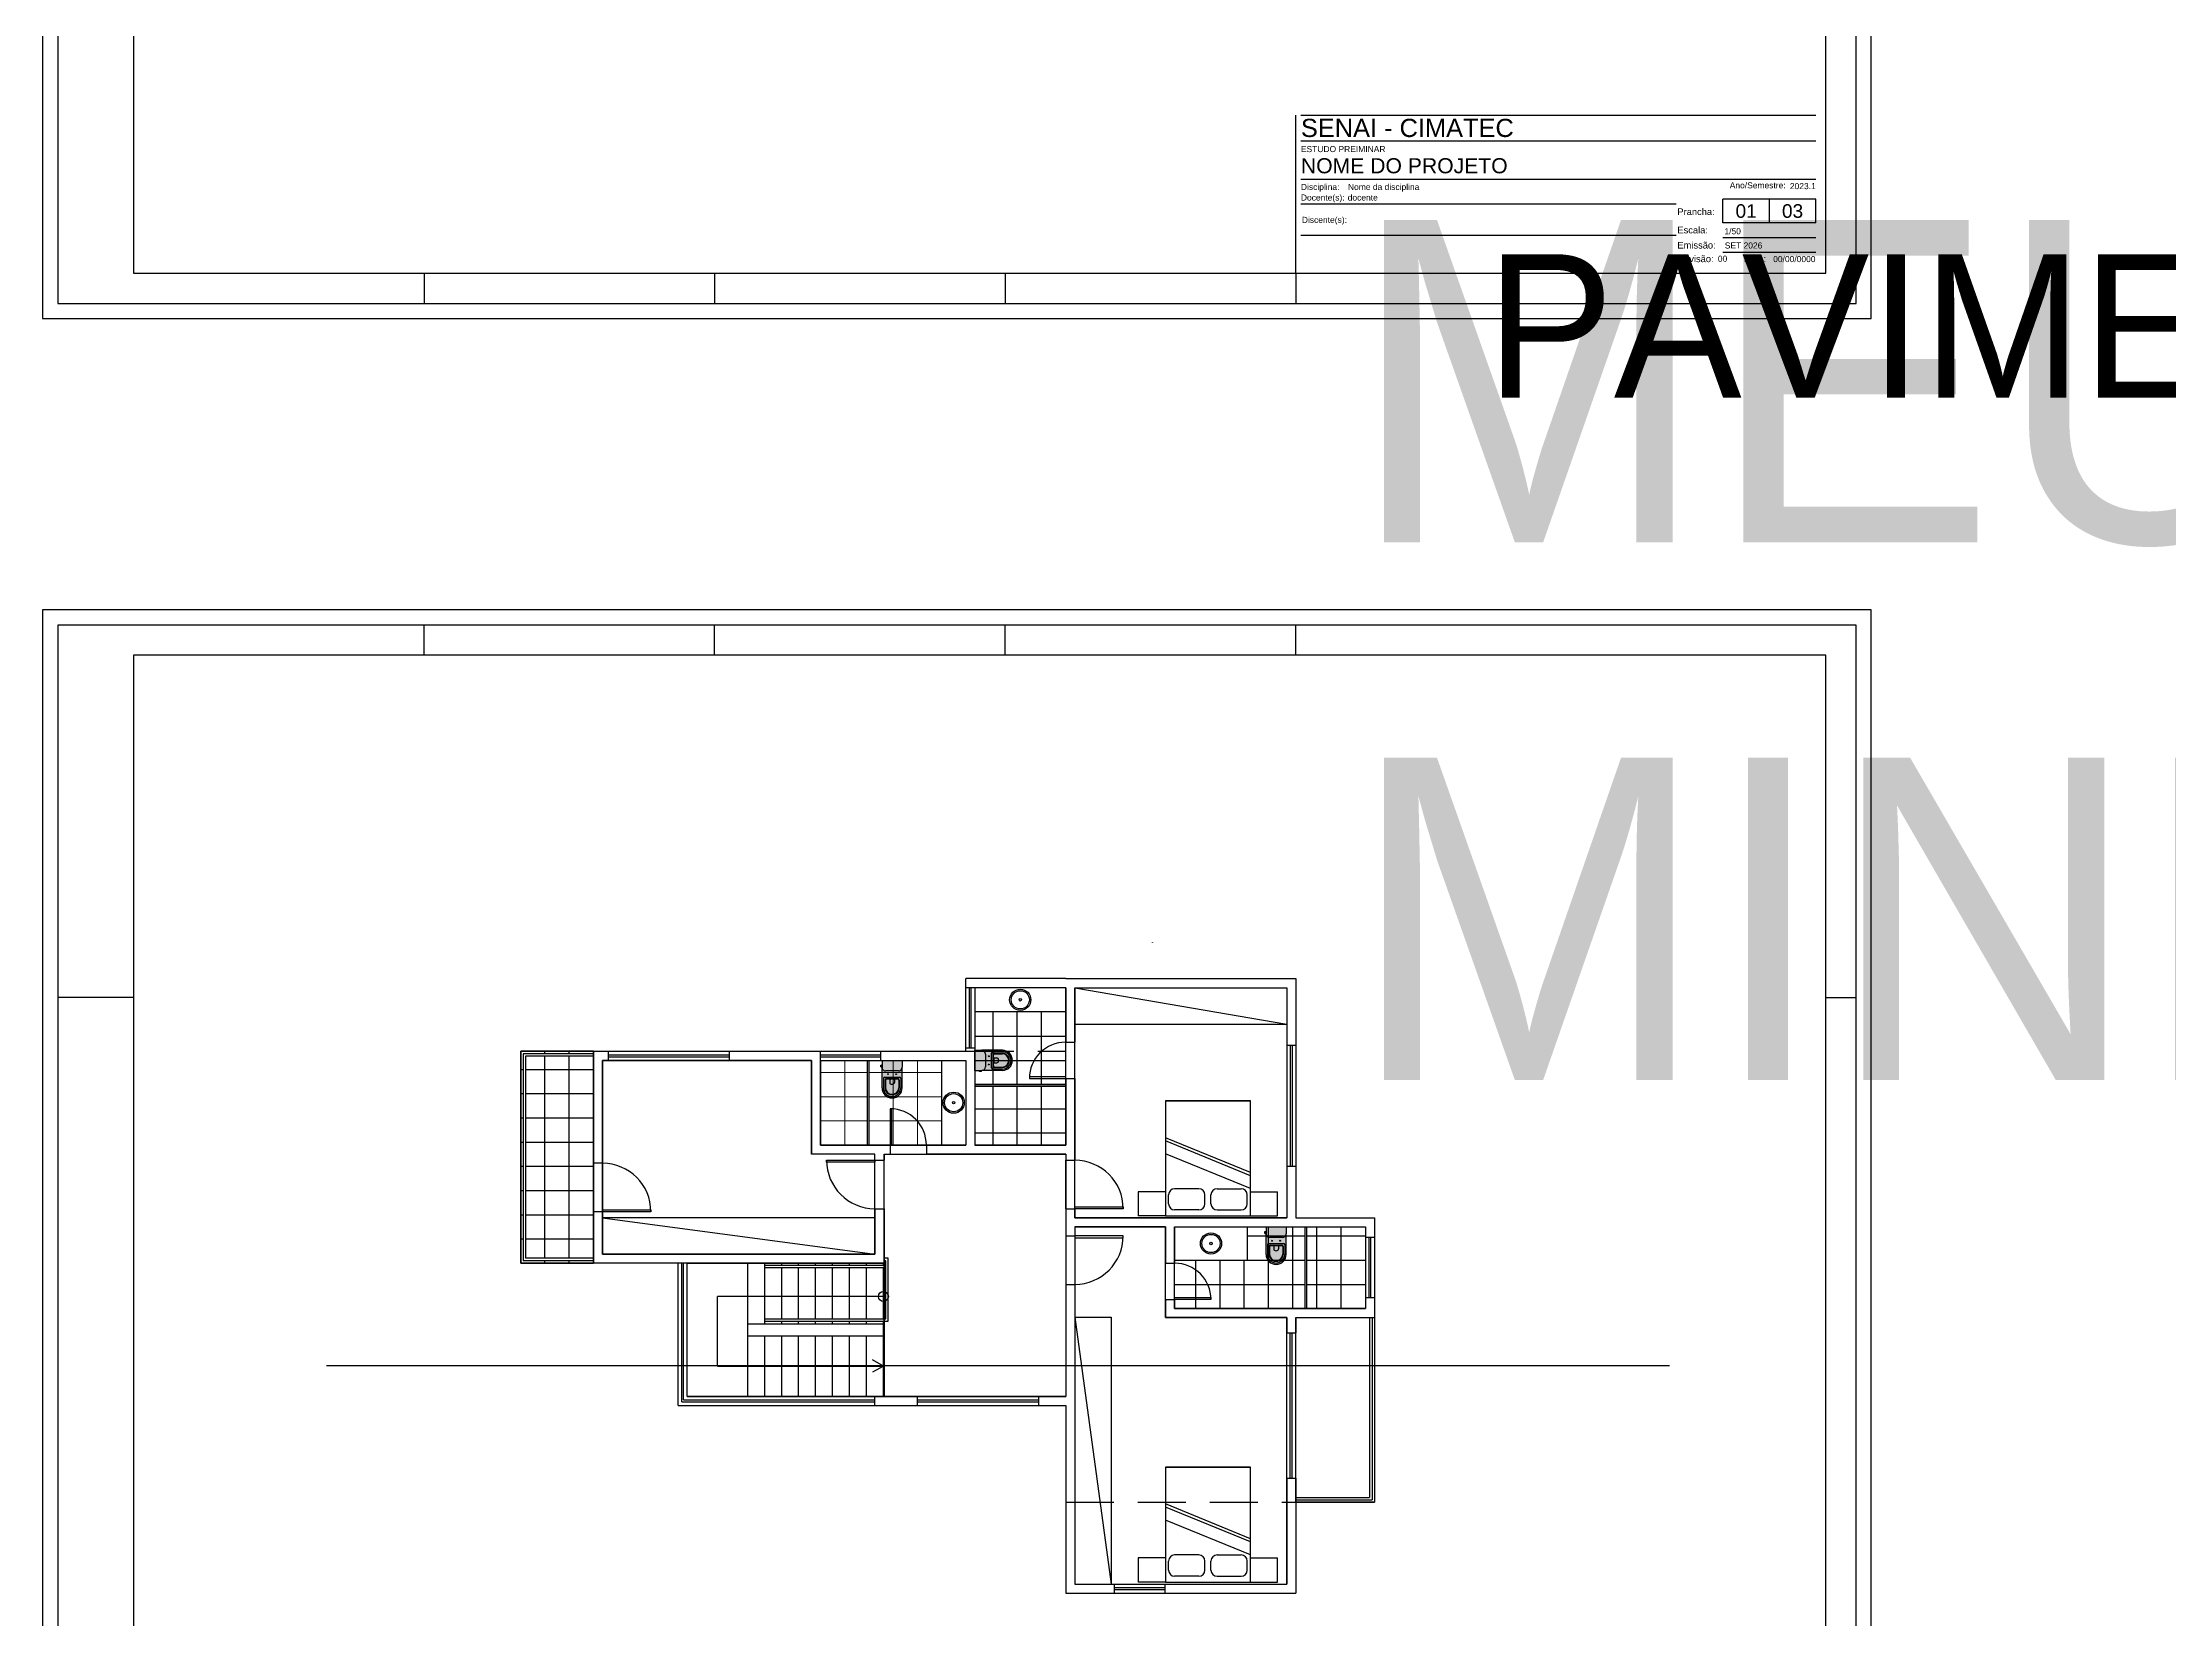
# Model space of a CAD drawing. Header units: metres. Extents: x 47359 to 47486, y 23351 to 23441.
# Drawn here: x 47358.92 to 47394.04, y 23368.12 to 23394.17 of the extents above; entities that cross this region are included whole.
import ezdxf
from ezdxf.enums import TextEntityAlignment as Align

# ---------------------------------------------------------------- set-up
doc = ezdxf.new("R2018")
doc.units = ezdxf.units.M
doc.header["$LTSCALE"] = 0.25
doc.linetypes.add('DASHDOT2', pattern=[12.7, 6.35, -3.175, 0, -3.175])
doc.linetypes.add('HIDDEN2', pattern=[4.7625, 3.175, -1.5875])
for name, color, linetype, true_color, plot in [('0_MRG_AUX', 7, 'Continuous', 0xecbcd1, False), ('ARQ_0', 7, 'Continuous', 0xff7400, False), ('ARQ_0_AREAS', 7, 'Continuous', 0x5a1694, False), ('CAR_0', 7, 'Continuous', 0xff6b00, False)]:
    doc.layers.add(name, color=color, linetype=linetype, true_color=true_color, plot=plot)
for name, color, linetype in [('ARQ_ALV CT', 4, 'Continuous'), ('ARQ_ALV VS', 2, 'Continuous'), ('ARQ_ESQ CT', 30, 'Continuous'), ('ARQ_GRADIL', 2, 'Continuous'), ('ARQ_METAL CT', 2, 'Continuous'), ('ARQ_MOB 01', 1, 'Continuous'), ('ARQ_PISO 01', 1, 'Continuous'), ('ARQ_PROJ INF', 1, 'HIDDEN2'), ('ARQ_PROJ SUP', 1, 'DASHDOT2'), ('ARQ_SAN 01', 1, 'Continuous'), ('ARQ_SAN 02', 2, 'Continuous'), ('ARQ_SIMB 01', 1, 'Continuous'), ('CAR_LINHAS_CINZA', 8, 'Continuous'), ('CAR_LINHAS_DESTAQUE', 3, 'Continuous'), ('CAR_TEXTO_CINZA', 8, 'Continuous'), ('CAR_TEXTO_PRETO', 1, 'Continuous'), ('MRG_EXTERNA', 1, 'Continuous'), ('MRG_INTERNA', 2, 'Continuous'), ('SIMB_PREENCHIMENTO', 253, 'Continuous')]:
    doc.layers.add(name, color=color, linetype=linetype)
doc.layers.add('ARQ_CINZA 03', color=252, linetype='Continuous', lineweight=9)
doc.styles.add('Arial', font='arial.ttf')
doc.styles.get("Standard").update_dxf_attribs({"font": 'arial.ttf'})

# ---------------------------------------------------------------- blocks, each defined once
blk = doc.blocks.new('CAMA 180')
at = {"layer": 'ARQ_MOB 01'}
for p, q in [((0.4, 1.15), (0, 1.15)), ((0, 0.7), (0, 1.15)), ((0.4, 0.7), (0.4, 1.15)), ((1.9, 0.7), (0, 0.7)), ((0, 0.7), (0, -0.7)), ((0.1, 0.15), (0.1, 0.55)), ((0.2, 0.65), (0.35, 0.65)), ((0.45, 0.15), (0.45, 0.55)), ((0.452, -0.7), (1.026, 0.7)), ((0.665, -0.7), (1.239, 0.7)), ((0.718, -0.7), (1.292, 0.7)), ((1.9, -0.7), (1.9, 0.7)), ((1.9, 0.7), (1.9, -0.7)), ((0.2, 0.05), (0.35, 0.05)), ((0.1, -0.15), (0.1, -0.55)), ((0.2, -0.05), (0.35, -0.05)), ((0.45, -0.15), (0.45, -0.55)), ((0, -0.7), (1.9, -0.7)), ((0, -0.7), (0, -1.15)), ((0.2, -0.65), (0.35, -0.65)), ((0.4, -0.7), (0.4, -1.15)), ((0, -1.15), (0.4, -1.15))]:
    blk.add_line(p, q, dxfattribs=at)
for centre, start, end in [((0.2, 0.55), 90, 180), ((0.35, 0.55), 0, 90), ((0.2, 0.15), 180, 270), ((0.35, 0.15), 270, 0), ((0.2, -0.15), 90, 180), ((0.35, -0.15), 0, 90), ((0.2, -0.55), 180, 270), ((0.35, -0.55), 270, 0)]:
    blk.add_arc(centre, 0.1, start, end, dxfattribs=at)
blk = doc.blocks.new('VASO_BELL')
at = {"true_color": 0xffffff}
h = blk.add_hatch(color=7, dxfattribs=at)
h.dxf.hatch_style = 1
edge = h.paths.add_edge_path()
edge.add_line((0, 0), (0.37, 0))
edge.add_line((0.37, 0), (0.37, -0.126))
edge.add_line((0.37, -0.126), (0.37, -0.505))
edge.add_arc((0.185, -0.505), 0.185, 180, 360, ccw=False)
edge.add_line((0, -0.505), (0, -0.126))
edge.add_line((0, -0.126), (0, 0))
h = blk.add_hatch(color=7, dxfattribs=at)
h.dxf.hatch_style = 1
h.paths.add_polyline_path([(-0.007, -0.086), (-0.022, -0.086), (-0.022, -0.121), (-0.007, -0.121)])
h = blk.add_hatch(color=7, dxfattribs=at)
h.dxf.hatch_style = 1
h.paths.add_polyline_path([(0, -0.089), (-0.007, -0.089), (-0.007, -0.117), (0, -0.117)])
at = {"layer": 'ARQ_SAN 01'}
for p, q in [((0.056, -0.361), (0.056, -0.505)), ((0.062, -0.361), (0.062, -0.505)), ((0.082, -0.336), (0.288, -0.336)), ((0.082, -0.342), (0.288, -0.342)), ((0.141, -0.353), (0.141, -0.406)), ((0.229, -0.353), (0.229, -0.406)), ((0.308, -0.361), (0.308, -0.505)), ((0.314, -0.361), (0.314, -0.505))]:
    blk.add_line(p, q, dxfattribs=at)
for centre in [(0.11, -0.255), (0.26, -0.255)]:
    blk.add_circle(centre, 0.0075, dxfattribs=at)
for centre, radius, start, end in [((0.082, -0.361), 0.025, 90, 180), ((0.082, -0.361), 0.019, 90, 180), ((0.191, -0.592), 0.244, 91.4264, 101.8331), ((0.179, -0.592), 0.244, 78.1669, 88.5736), ((0.288, -0.361), 0.025, 0, 90), ((0.288, -0.361), 0.019, 0, 90), ((0.185, -0.505), 0.129, 179.7773, 0.2227), ((0.185, -0.499), 0.123, 182.6006, 357.3994), ((0.168, -0.406), 0.027, 180, 229.1678), ((0.185, -0.386), 0.053, 229.1678, 310.8322), ((0.202, -0.406), 0.027, 310.8322, 0)]:
    blk.add_arc(centre, radius, start, end, dxfattribs=at)
at = {"layer": 'ARQ_SAN 02'}
for p, q in [((0, 0), (0, -0.126)), ((0, 0), (0.37, 0)), ((0.37, 0), (0.37, -0.126)), ((-0.022, -0.086), (-0.007, -0.086)), ((-0.022, -0.121), (-0.022, -0.086)), ((-0.022, -0.121), (-0.007, -0.121)), ((-0.007, -0.121), (-0.007, -0.086)), ((0, -0.089), (-0.007, -0.089)), ((0, -0.117), (-0.007, -0.117)), ((0, -0.505), (0, -0.126)), ((0.026, -0.331), (0.026, -0.505)), ((0.051, -0.306), (0.319, -0.306)), ((0.301, -0.195), (0.069, -0.195)), ((0.344, -0.331), (0.344, -0.505)), ((0.37, -0.505), (0.37, -0.126))]:
    blk.add_line(p, q, dxfattribs=at)
for centre, radius, start, end in [((0.069, -0.126), 0.069, 180, 270), ((0.051, -0.331), 0.025, 90, 180), ((0.301, -0.126), 0.069, 270, 0), ((0.319, -0.331), 0.025, 0, 90), ((0.185, -0.505), 0.185, 180, 0), ((0.185, -0.505), 0.159, 180, 0)]:
    blk.add_arc(centre, radius, start, end, dxfattribs=at)
blk = doc.blocks.new('PIA')
at = {"layer": 'ARQ_MOB 01'}
for p, q in [((-0.35, 0.2), (-0.35, -0.2)), ((-0.05, 0.25), (-0.3, 0.25)), ((0, 0.2), (0, -0.2)), ((-0.05, -0.25), (-0.3, -0.25))]:
    blk.add_line(p, q, dxfattribs=at)
blk.add_circle((-0.175, 0), 0.0461, dxfattribs=at)
for centre, start, end in [((-0.3, 0.2), 90, 180), ((-0.05, 0.2), 0, 90), ((-0.3, -0.2), 180, 270), ((-0.05, -0.2), 270, 0)]:
    blk.add_arc(centre, 0.05, start, end, dxfattribs=at)
blk = doc.blocks.new('FORMATO_A2mmD')
at = {"layer": '0_MRG_AUX'}
blk.add_lwpolyline([(5, -5), (5, 425), (-599, 425), (-599, -5)], close=True, dxfattribs=at)
at = {"layer": 'MRG_EXTERNA'}
blk.add_lwpolyline([(0, 0), (0, 420), (-594, 420), (-594, 0)], close=True, dxfattribs=at)
at = {"layer": 'MRG_INTERNA'}
for p, q in [((-473, 410), (-473, 420)), ((-377, 410), (-377, 420)), ((-377, 410), (-377, 420)), ((-281, 410), (-281, 420)), ((-185, 410), (-185, 420)), ((-185, 410), (-185, 420)), ((-569, 297), (-594, 297)), ((-10, 297), (0, 297)), ((-473, 10), (-473, 0)), ((-377, 10), (-377, 0)), ((-377, 10), (-377, 0)), ((-281, 10), (-281, 0)), ((-185, 10), (-185, 0)), ((-185, 10), (-185, 0))]:
    blk.add_line(p, q, dxfattribs=at)
blk.add_lwpolyline([(-569, 410), (-569, 10), (-10, 10), (-10, 410)], close=True, dxfattribs=at)
blk = doc.blocks.new('carimbo')
at = {"layer": 'CAR_0'}
for p, q in [((-0.175, 0), (-0.175, 0.05225)), ((0, 0), (0, 0.05225)), ((-0.175, 0), (0, 0))]:
    blk.add_line(p, q, dxfattribs=at)
at = {"layer": 'CAR_LINHAS_CINZA'}
for p, q in [((-0.17336, 0.05225), (-0.00329, 0.05225)), ((-0.17336, 0.04375), (-0.00329, 0.04375)), ((-0.00329, 0.031), (-0.17336, 0.031)), ((-0.04936, 0.02275), (-0.17336, 0.02275)), ((-0.04936, 0.0125), (-0.17336, 0.0125))]:
    blk.add_line(p, q, dxfattribs=at)
at = {"layer": 'CAR_LINHAS_DESTAQUE'}
for p, q in [((-0.00329, 0.02443), (-0.03396, 0.02443)), ((-0.03396, 0.01665), (-0.03396, 0.02443)), ((-0.01862, 0.01665), (-0.01862, 0.02443)), ((-0.00329, 0.01665), (-0.00329, 0.02443)), ((-0.00329, 0.01665), (-0.03396, 0.01665))]:
    blk.add_line(p, q, dxfattribs=at)
at = {"layer": 'CAR_TEXTO_CINZA'}
for p, q in [((-0.00329, 0.01165), (-0.03396, 0.01165)), ((-0.00329, 0.00685), (-0.03396, 0.00685))]:
    blk.add_line(p, q, dxfattribs=at)
at = {"layer": 'CAR_TEXTO_CINZA', "style": 'Arial'}
for s, height, p in [('Disciplina:', 0.002, (-0.17336, 0.0275)), ('Ano/Semestre:', 0.002, (-0.03171, 0.02803)), ('Docente(s):', 0.002, (-0.17336, 0.024)), ('Prancha: ', 0.0022, (-0.049, 0.01921)), ('Escala:', 0.0022, (-0.049, 0.01315)), ('Emissão:', 0.0022, (-0.049, 0.00815)), ('Revisão: ', 0.0022, (-0.049, 0.00365)), ('Data:', 0.0022, (-0.02701, 0.00365))]:
    blk.add_text(s, height=height, dxfattribs=at).set_placement(p)
blk.add_text('Discente(s):', height=0.002, dxfattribs=at).set_placement((-0.17305, 0.01762), align=Align.MIDDLE_LEFT)
at = {"layer": 'CAR_TEXTO_CINZA', "style": 'Arial', "flags": 8}
blk.add_attdef('FASE', (-0.17336, 0.04), '', height=0.002, dxfattribs=at)
blk.add_attdef('A/S', text='', height=0.002, dxfattribs=at).set_placement((-0.00329, 0.02776), align=Align.RIGHT)
at = {"layer": 'CAR_TEXTO_PRETO', "lineweight": 30, "flags": 104}
blk.add_attdef('TITULO_01', text='', height=0.003, dxfattribs=at).set_placement((-0.11218, 0.00625), align=Align.MIDDLE_CENTER)
at = {"layer": 'CAR_TEXTO_PRETO', "linetype": 'Continuous', "style": 'Arial', "flags": 8}
for tag, p, height in [('IES-CURSO', (-0.17336, 0.045), 0.006), ('NOME', (-0.17336, 0.033), 0.005)]:
    blk.add_attdef(tag, p, '', height=height, dxfattribs=at)
at = {"layer": 'CAR_TEXTO_PRETO', "style": 'Arial', "flags": 8}
for tag, p in [('DISCIPLINA', (-0.15782, 0.0275)), ('DOCENTE', (-0.15788, 0.024)), ('DATAEMISSÃO', (-0.03335, 0.00815)), ('REVN', (-0.03563, 0.00379))]:
    blk.add_attdef(tag, p, '', height=0.002, dxfattribs=at)
for tag, p in [('NUM', (-0.02629, 0.02054)), ('TOT', (-0.01095, 0.02054))]:
    blk.add_attdef(tag, text='', height=0.0045, dxfattribs=at).set_placement(p, align=Align.MIDDLE_CENTER)
at = {"layer": 'CAR_TEXTO_PRETO', "lineweight": 30, "flags": 104}
blk.add_attdef('DISCENTE', text='', height=0.002, dxfattribs=at).set_placement((-0.15757, 0.01762), align=Align.MIDDLE_LEFT)
at = {"layer": 'CAR_TEXTO_PRETO', "style": 'Arial'}
blk.add_attdef('ESCALA', (-0.03346, 0.01285), '', height=0.002, dxfattribs=at)
at = {"layer": 'CAR_TEXTO_PRETO', "style": 'Arial', "flags": 8}
blk.add_attdef('REVDATA', text='', height=0.002, dxfattribs=at).set_placement((-0.00337, 0.00365), align=Align.RIGHT)

msp = doc.modelspace()

# ---------------------------------------------------------------- hatches: boundary and pattern name
at = {"layer": 'ARQ_CINZA 03'}
h = msp.add_hatch(dxfattribs=at)
h.set_pattern_fill('_USER', color=256, scale=0.4, double=1, pattern_type=0)
h.set_pattern_definition([(0, (47371.76406, 23375.95674), (0, 0.4), []), (90, (47371.76406, 23375.95674), (-0.4, 2e-17), [])])
h.paths.add_polyline_path([(47372.534, 23375.957), (47372.534, 23377.357), (47371.764, 23377.357), (47371.764, 23375.957)])
h.paths.add_polyline_path([(47372.564, 23377.357), (47372.564, 23375.957), (47373.764, 23375.957), (47373.764, 23377.357)])
at = {"layer": 'SIMB_PREENCHIMENTO'}
h = msp.add_hatch(dxfattribs=at)
h.set_pattern_fill('_USER', color=256, scale=0.4, double=1, pattern_type=0)
h.set_pattern_definition([(0, (47375.81406, 23378.15674), (0, 0.4), []), (90, (47375.81406, 23378.15674), (-0.4, 2e-17), [])])
h.paths.add_polyline_path([(47375.814, 23375.957), (47375.814, 23376.927), (47374.314, 23376.927), (47374.314, 23375.957)])
h.paths.add_polyline_path([(47374.314, 23378.157), (47374.314, 23376.957), (47375.814, 23376.957), (47375.814, 23378.157)])
h = msp.add_hatch(dxfattribs=at)
h.set_pattern_fill('_USER', color=256, scale=0.4, double=1, pattern_type=0)
h.set_pattern_definition([(0, (47368.01406, 23374.00674), (0, 0.4), []), (90, (47368.01406, 23374.00674), (-0.4, 2e-17), [])])
h.paths.add_polyline_path([(47366.854, 23377.467), (47368.014, 23377.467), (47368.014, 23377.507), (47366.814, 23377.507), (47366.814, 23374.007), (47368.014, 23374.007), (47368.014, 23374.047), (47366.854, 23374.047)])
h.paths.add_polyline_path([(47368.014, 23377.427), (47366.894, 23377.427), (47366.894, 23374.087), (47368.014, 23374.087)])
h = msp.add_hatch(dxfattribs=at)
h.set_pattern_fill('_USER', color=256, scale=0.4, double=1, pattern_type=0)
h.set_pattern_definition([(0, (47378.76406, 23373.25674), (0, 0.4), []), (90, (47378.76406, 23373.25674), (-0.4, 2e-17), [])])
h.paths.add_polyline_path([(47379.764, 23373.257), (47379.764, 23374.607), (47378.814, 23374.607), (47378.814, 23374.057), (47377.614, 23374.057), (47377.614, 23373.257)])
h.paths.add_polyline_path([(47379.794, 23374.607), (47379.794, 23373.257), (47380.764, 23373.257), (47380.764, 23374.607)])

# ---------------------------------------------------------------- linework, layer by layer
at = {"layer": 'ARQ_0'}
msp.add_line((47363.606, 23372.317), (47385.789, 23372.317), dxfattribs=at)
at = {"layer": 'ARQ_0_AREAS'}
msp.add_line((47372.664, 23371.657), (47372.664, 23371.807), dxfattribs=at)
for points in [[(47375.814, 23378.557), (47374.314, 23378.557), (47374.314, 23375.957), (47375.814, 23375.957)], [(47375.964, 23378.557), (47379.464, 23378.557), (47379.464, 23374.757), (47375.964, 23374.757)], [(47366.814, 23377.507), (47368.014, 23377.507), (47368.014, 23374.007), (47366.814, 23374.007)], [(47368.164, 23377.357), (47368.164, 23374.157), (47372.664, 23374.157), (47372.664, 23375.807), (47371.614, 23375.807), (47371.614, 23377.357)], [(47371.764, 23377.357), (47374.164, 23377.357), (47374.164, 23375.957), (47371.764, 23375.957)], [(47372.814, 23375.807), (47375.814, 23375.807), (47375.814, 23371.807), (47372.814, 23371.807)], [(47372.814, 23375.807), (47375.814, 23375.807), (47375.814, 23371.807), (47372.814, 23371.807)], [(47375.964, 23374.607), (47375.964, 23368.707), (47379.464, 23368.707), (47379.464, 23373.107), (47377.464, 23373.107), (47377.464, 23374.607)], [(47377.614, 23374.607), (47380.764, 23374.607), (47380.764, 23373.257), (47377.614, 23373.257)], [(47369.564, 23374.007), (47372.814, 23374.007), (47372.814, 23371.807), (47369.564, 23371.807)], [(47379.614, 23373.107), (47380.914, 23373.107), (47380.914, 23370.057), (47379.614, 23370.057)]]:
    msp.add_lwpolyline(points, close=True, dxfattribs=at)
at = {"layer": 'ARQ_ALV CT'}
for p, q in [((47374.164, 23377.507), (47374.164, 23378.707)), ((47375.814, 23378.707), (47374.164, 23378.707)), ((47374.314, 23378.557), (47374.314, 23375.957)), ((47375.814, 23378.557), (47374.314, 23378.557)), ((47375.814, 23378.707), (47379.614, 23378.707)), ((47375.814, 23378.557), (47375.814, 23377.657)), ((47375.964, 23378.557), (47375.964, 23377.657)), ((47375.964, 23378.557), (47379.464, 23378.557)), ((47379.464, 23378.557), (47379.464, 23377.607)), ((47379.614, 23378.707), (47379.614, 23377.607)), ((47368.014, 23377.507), (47368.264, 23377.507)), ((47368.014, 23375.657), (47368.014, 23377.507)), ((47368.164, 23377.357), (47368.264, 23377.357)), ((47368.164, 23375.657), (47368.164, 23377.357)), ((47368.264, 23377.357), (47368.264, 23377.507)), ((47370.264, 23377.507), (47374.164, 23377.507)), ((47370.264, 23377.357), (47370.264, 23377.507)), ((47370.264, 23377.357), (47371.614, 23377.357)), ((47371.614, 23377.357), (47371.614, 23375.807)), ((47371.764, 23377.357), (47371.764, 23375.957)), ((47371.764, 23377.357), (47374.164, 23377.357)), ((47374.164, 23377.357), (47374.164, 23375.957)), ((47375.814, 23377.657), (47375.964, 23377.657)), ((47379.464, 23377.607), (47379.614, 23377.607)), ((47375.814, 23377.057), (47375.814, 23375.957)), ((47375.814, 23377.057), (47375.964, 23377.057)), ((47375.964, 23377.057), (47375.964, 23375.707)), ((47371.764, 23375.957), (47372.914, 23375.957)), ((47372.914, 23375.957), (47372.914, 23375.807)), ((47373.514, 23375.957), (47374.164, 23375.957)), ((47373.514, 23375.957), (47373.514, 23375.807)), ((47375.814, 23375.957), (47374.314, 23375.957)), ((47368.164, 23375.657), (47368.014, 23375.657)), ((47372.664, 23375.807), (47371.614, 23375.807)), ((47372.664, 23375.707), (47372.664, 23375.807)), ((47372.664, 23375.707), (47372.814, 23375.707)), ((47372.814, 23375.807), (47372.814, 23375.707)), ((47372.814, 23375.807), (47372.914, 23375.807)), ((47375.814, 23375.807), (47373.514, 23375.807)), ((47375.814, 23375.807), (47375.814, 23375.707)), ((47375.814, 23375.707), (47375.964, 23375.707)), ((47379.464, 23375.607), (47379.464, 23374.757)), ((47379.464, 23375.607), (47379.614, 23375.607)), ((47379.614, 23375.607), (47379.614, 23374.757)), ((47368.014, 23374.007), (47368.014, 23374.857)), ((47368.164, 23374.857), (47368.014, 23374.857)), ((47368.164, 23374.157), (47368.164, 23374.857)), ((47372.664, 23374.907), (47372.814, 23374.907)), ((47372.664, 23374.907), (47372.664, 23374.157)), ((47372.814, 23374.907), (47372.814, 23374.007)), ((47375.814, 23374.907), (47375.964, 23374.907)), ((47375.814, 23374.907), (47375.814, 23374.457)), ((47375.964, 23374.907), (47375.964, 23374.757)), ((47375.964, 23374.757), (47379.464, 23374.757)), ((47375.964, 23374.607), (47377.464, 23374.607)), ((47375.964, 23374.607), (47375.964, 23374.457)), ((47377.464, 23374.607), (47377.464, 23374.007)), ((47377.614, 23374.607), (47377.614, 23374.007)), ((47377.614, 23374.607), (47380.764, 23374.607)), ((47379.614, 23374.757), (47380.914, 23374.757)), ((47380.764, 23374.607), (47380.764, 23373.257)), ((47380.914, 23374.757), (47380.914, 23373.107)), ((47372.664, 23374.157), (47368.164, 23374.157)), ((47375.814, 23374.457), (47375.964, 23374.457)), ((47372.814, 23374.007), (47368.014, 23374.007)), ((47377.464, 23374.007), (47377.614, 23374.007)), ((47375.814, 23373.657), (47375.964, 23373.657)), ((47375.814, 23373.657), (47375.814, 23371.807)), ((47375.964, 23373.657), (47375.964, 23368.707)), ((47377.464, 23373.407), (47377.614, 23373.407)), ((47377.464, 23373.407), (47377.464, 23373.107)), ((47377.464, 23373.107), (47379.464, 23373.107)), ((47377.614, 23373.407), (47377.614, 23373.257)), ((47377.614, 23373.257), (47380.764, 23373.257)), ((47379.464, 23373.107), (47379.464, 23372.857)), ((47379.614, 23373.107), (47379.614, 23372.857)), ((47379.614, 23373.107), (47380.914, 23373.107)), ((47379.464, 23372.857), (47379.614, 23372.857)), ((47372.664, 23371.807), (47373.364, 23371.807)), ((47372.664, 23371.657), (47372.664, 23371.807)), ((47373.364, 23371.807), (47373.364, 23371.657)), ((47375.364, 23371.807), (47375.814, 23371.807)), ((47375.364, 23371.807), (47375.364, 23371.657)), ((47372.664, 23371.657), (47373.364, 23371.657)), ((47375.364, 23371.657), (47375.814, 23371.657)), ((47375.814, 23371.657), (47375.814, 23368.557)), ((47379.464, 23370.457), (47379.614, 23370.457)), ((47379.464, 23370.457), (47379.464, 23368.707)), ((47379.614, 23370.457), (47379.614, 23368.557)), ((47375.814, 23368.557), (47376.614, 23368.557)), ((47375.964, 23368.707), (47376.614, 23368.707)), ((47376.614, 23368.707), (47376.614, 23368.557)), ((47377.451, 23368.707), (47379.464, 23368.707)), ((47377.451, 23368.707), (47377.451, 23368.557)), ((47377.451, 23368.557), (47379.614, 23368.557))]:
    msp.add_line(p, q, dxfattribs=at)
at = {"layer": 'ARQ_ALV VS'}
for p, q in [((47368.264, 23377.507), (47370.264, 23377.507)), ((47368.264, 23377.357), (47370.264, 23377.357)), ((47379.464, 23377.607), (47379.464, 23375.607)), ((47379.614, 23377.607), (47379.614, 23375.607)), ((47376.614, 23368.707), (47377.451, 23368.707)), ((47376.614, 23368.557), (47377.451, 23368.557))]:
    msp.add_line(p, q, dxfattribs=at)
at = {"layer": 'ARQ_ESQ CT'}
for p, q in [((47368.264, 23377.447), (47370.264, 23377.447)), ((47368.264, 23377.417), (47370.264, 23377.417)), ((47372.534, 23377.357), (47372.534, 23375.957)), ((47372.564, 23377.357), (47372.564, 23375.957)), ((47379.524, 23377.607), (47379.524, 23375.607)), ((47379.554, 23377.607), (47379.554, 23375.607)), ((47375.814, 23376.957), (47374.314, 23376.957)), ((47375.814, 23376.927), (47374.314, 23376.927)), ((47379.764, 23374.607), (47379.764, 23373.257)), ((47379.794, 23374.607), (47379.794, 23373.257)), ((47369.474, 23371.717), (47369.474, 23374.007)), ((47369.504, 23371.747), (47369.504, 23374.007)), ((47379.524, 23370.457), (47379.524, 23372.857)), ((47379.554, 23370.457), (47379.554, 23372.857)), ((47369.474, 23371.717), (47372.664, 23371.717)), ((47369.504, 23371.747), (47372.664, 23371.747)), ((47373.364, 23371.747), (47375.364, 23371.747)), ((47373.364, 23371.717), (47375.364, 23371.717)), ((47376.614, 23368.647), (47377.451, 23368.647)), ((47376.614, 23368.617), (47377.451, 23368.617))]:
    msp.add_line(p, q, dxfattribs=at)
for points in [[(47375.814, 23377.057), (47375.814, 23377.087), (47375.214, 23377.087), (47375.214, 23377.057)], [(47372.914, 23375.957), (47372.944, 23375.957), (47372.944, 23376.557), (47372.914, 23376.557)], [(47372.664, 23375.707), (47372.664, 23375.677), (47371.864, 23375.677), (47371.864, 23375.707)], [(47368.164, 23374.857), (47368.164, 23374.887), (47368.964, 23374.887), (47368.964, 23374.857)], [(47375.964, 23374.907), (47375.964, 23374.937), (47376.764, 23374.937), (47376.764, 23374.907)], [(47375.964, 23374.457), (47375.964, 23374.427), (47376.764, 23374.427), (47376.764, 23374.457)], [(47377.614, 23373.407), (47377.614, 23373.437), (47378.214, 23373.437), (47378.214, 23373.407)]]:
    msp.add_lwpolyline(points, close=True, dxfattribs=at)
at = {"layer": 'ARQ_GRADIL'}
for p, q in [((47366.854, 23377.467), (47366.854, 23374.047)), ((47368.014, 23377.467), (47366.854, 23377.467)), ((47368.014, 23377.427), (47366.894, 23377.427)), ((47366.894, 23377.427), (47366.894, 23374.087)), ((47368.014, 23374.047), (47366.854, 23374.047)), ((47368.014, 23374.087), (47366.894, 23374.087)), ((47372.804, 23373.967), (47370.844, 23373.967)), ((47372.804, 23373.927), (47370.844, 23373.927)), ((47372.884, 23374.087), (47372.814, 23374.087)), ((47372.844, 23374.047), (47372.814, 23374.047)), ((47372.844, 23373.087), (47372.844, 23374.047)), ((47372.884, 23373.047), (47372.884, 23374.087)), ((47380.834, 23373.107), (47380.834, 23370.137)), ((47380.874, 23373.107), (47380.874, 23370.097)), ((47370.844, 23373.087), (47372.844, 23373.087)), ((47370.844, 23373.047), (47372.884, 23373.047)), ((47379.614, 23370.137), (47380.834, 23370.137)), ((47379.614, 23370.097), (47380.874, 23370.097))]:
    msp.add_line(p, q, dxfattribs=at)
msp.add_arc((47372.804, 23373.947), 0.02, 270, 90, dxfattribs=at)
at = {"layer": 'ARQ_MOB 01'}
for p, q in [((47375.964, 23378.557), (47379.464, 23377.957)), ((47375.964, 23377.957), (47379.464, 23377.957)), ((47372.664, 23374.757), (47368.164, 23374.757)), ((47368.164, 23374.757), (47372.664, 23374.157)), ((47375.964, 23373.113), (47376.564, 23373.113)), ((47375.964, 23373.113), (47376.564, 23368.707)), ((47376.564, 23373.113), (47376.564, 23368.707))]:
    msp.add_line(p, q, dxfattribs=at)
at = {"layer": 'ARQ_PISO 01'}
for p, q in [((47366.814, 23377.507), (47366.814, 23374.007)), ((47368.014, 23377.507), (47366.814, 23377.507)), ((47375.814, 23377.057), (47375.814, 23377.657)), ((47375.964, 23377.057), (47375.964, 23377.657)), ((47372.914, 23375.957), (47373.514, 23375.957)), ((47368.014, 23374.857), (47368.014, 23375.657)), ((47368.164, 23374.857), (47368.164, 23375.657)), ((47372.664, 23374.907), (47372.664, 23375.707)), ((47372.814, 23374.907), (47372.814, 23375.707)), ((47372.914, 23375.807), (47373.514, 23375.807)), ((47375.814, 23374.907), (47375.814, 23375.707)), ((47375.964, 23374.907), (47375.964, 23375.707)), ((47375.814, 23374.457), (47375.814, 23373.657)), ((47375.964, 23374.457), (47375.964, 23373.657)), ((47368.014, 23374.007), (47366.814, 23374.007)), ((47369.414, 23371.657), (47369.414, 23374.007)), ((47369.564, 23371.807), (47369.564, 23374.007)), ((47370.564, 23371.807), (47370.564, 23374.007)), ((47370.844, 23373.007), (47370.844, 23374.007)), ((47371.124, 23373.967), (47371.124, 23374.007)), ((47371.124, 23373.087), (47371.124, 23373.927)), ((47371.404, 23373.967), (47371.404, 23374.007)), ((47371.404, 23373.087), (47371.404, 23373.927)), ((47371.684, 23373.967), (47371.684, 23374.007)), ((47371.684, 23373.087), (47371.684, 23373.927)), ((47371.964, 23373.967), (47371.964, 23374.007)), ((47371.964, 23373.087), (47371.964, 23373.927)), ((47372.244, 23373.967), (47372.244, 23374.007)), ((47372.244, 23373.087), (47372.244, 23373.927)), ((47372.524, 23373.967), (47372.524, 23374.007)), ((47372.524, 23373.087), (47372.524, 23373.927)), ((47372.804, 23373.967), (47372.804, 23374.007)), ((47372.804, 23373.087), (47372.804, 23373.927)), ((47377.464, 23373.407), (47377.464, 23374.007)), ((47377.614, 23373.407), (47377.614, 23374.007)), ((47370.064, 23372.307), (47370.064, 23373.457)), ((47380.914, 23373.107), (47380.914, 23370.057)), ((47370.564, 23373.007), (47372.804, 23373.007)), ((47370.564, 23372.807), (47372.804, 23372.807)), ((47370.844, 23371.807), (47370.844, 23372.807)), ((47371.124, 23373.007), (47371.124, 23373.047)), ((47371.124, 23371.807), (47371.124, 23372.807)), ((47371.404, 23373.007), (47371.404, 23373.047)), ((47371.404, 23371.807), (47371.404, 23372.807)), ((47371.684, 23373.007), (47371.684, 23373.047)), ((47371.684, 23371.807), (47371.684, 23372.807)), ((47371.964, 23373.007), (47371.964, 23373.047)), ((47371.964, 23371.807), (47371.964, 23372.807)), ((47372.244, 23373.007), (47372.244, 23373.047)), ((47372.244, 23371.807), (47372.244, 23372.807)), ((47372.524, 23373.007), (47372.524, 23373.047)), ((47372.524, 23371.807), (47372.524, 23372.807)), ((47372.804, 23373.007), (47372.804, 23373.047)), ((47372.804, 23371.807), (47372.804, 23373.007)), ((47379.464, 23370.457), (47379.464, 23372.857)), ((47379.614, 23370.457), (47379.614, 23372.857)), ((47369.564, 23371.807), (47372.664, 23371.807)), ((47373.364, 23371.807), (47375.364, 23371.807)), ((47369.414, 23371.657), (47372.664, 23371.657)), ((47373.364, 23371.657), (47375.364, 23371.657)), ((47379.614, 23370.057), (47380.914, 23370.057))]:
    msp.add_line(p, q, dxfattribs=at)
at = {"layer": 'ARQ_PROJ INF'}
for p, q in [((47374.164, 23377.507), (47375.814, 23377.507)), ((47375.814, 23370.057), (47379.614, 23370.057))]:
    msp.add_line(p, q, dxfattribs=at)
at = {"layer": 'ARQ_PROJ SUP'}
for p, q in [((47374.314, 23378.557), (47374.164, 23378.557)), ((47374.224, 23377.557), (47374.224, 23378.557)), ((47374.254, 23377.557), (47374.254, 23378.557)), ((47371.764, 23377.357), (47371.764, 23377.507)), ((47371.764, 23377.447), (47372.764, 23377.447)), ((47371.764, 23377.417), (47372.764, 23377.417)), ((47372.764, 23377.357), (47372.764, 23377.507)), ((47374.314, 23377.557), (47374.164, 23377.557)), ((47380.914, 23374.432), (47380.764, 23374.432)), ((47380.824, 23373.432), (47380.824, 23374.432)), ((47380.854, 23373.432), (47380.854, 23374.432)), ((47380.914, 23373.432), (47380.764, 23373.432))]:
    msp.add_line(p, q, dxfattribs=at)
at = {"layer": 'ARQ_SAN 02'}
for p, q in [((47375.814, 23378.157), (47374.314, 23378.157)), ((47373.764, 23377.357), (47373.764, 23375.957)), ((47378.814, 23374.607), (47378.814, 23374.057)), ((47377.614, 23374.057), (47378.814, 23374.057))]:
    msp.add_line(p, q, dxfattribs=at)
for centre, radius in [((47375.064, 23378.357), 0.175), ((47375.064, 23378.357), 0.15), ((47375.064, 23378.357), 0.02), ((47373.964, 23376.657), 0.175), ((47373.964, 23376.657), 0.15), ((47373.964, 23376.657), 0.02), ((47378.214, 23374.332), 0.175), ((47378.214, 23374.332), 0.15), ((47378.214, 23374.332), 0.02)]:
    msp.add_circle(centre, radius, dxfattribs=at)
at = {"layer": 'ARQ_SIMB 01'}
for p, q in [((47372.804, 23373.457), (47370.064, 23373.457)), ((47372.804, 23372.307), (47372.624, 23372.409)), ((47370.064, 23372.307), (47372.804, 23372.307)), ((47372.804, 23372.307), (47372.624, 23372.204))]:
    msp.add_line(p, q, dxfattribs=at)
msp.add_circle((47372.804, 23373.457), 0.0819, dxfattribs=at)
for centre, radius, start, end in [((47375.814, 23377.057), 0.6, 90, 180), ((47372.914, 23375.957), 0.6, 0, 90), ((47368.164, 23374.857), 0.8, 0, 90), ((47372.664, 23375.707), 0.8, 180, 270), ((47375.964, 23374.907), 0.8, 0, 90), ((47375.964, 23374.457), 0.8, 270, 0), ((47377.614, 23373.407), 0.6, 0, 90)]:
    msp.add_arc(centre, radius, start, end, dxfattribs=at)

# ---------------------------------------------------------------- block references
ref = msp.add_blockref('carimbo', (47388.367, 23390.359), dxfattribs=dict(xscale=50, yscale=50, zscale=50))
ref.add_attrib('FASE', 'ESTUDO PREIMINAR', (47379.699, 23392.359), dxfattribs={"layer": 'CAR_TEXTO_CINZA', "height": 0.1, "style": 'Arial'})
ref.add_attrib('NOME', 'NOME DO PROJETO', (47379.699, 23392.009), dxfattribs={"layer": 'CAR_TEXTO_PRETO', "linetype": 'Continuous', "height": 0.25, "style": 'Arial'})
ref.add_attrib('DISCIPLINA', 'Nome da disciplina', (47380.476, 23391.734), dxfattribs={"layer": 'CAR_TEXTO_PRETO', "height": 0.1, "style": 'Arial'})
ref.add_attrib('DOCENTE', 'docente', (47380.472, 23391.559), dxfattribs={"layer": 'CAR_TEXTO_PRETO', "height": 0.1, "style": 'Arial'})
lines = msp.add_mtext('PAVIMENTO TÉRREO', dxfattribs={"layer": 'CAR_TEXTO_PRETO', "insert": (47382.758, 23390.671), "char_height": 2.36575, "attachment_point": 1})
ref.add_attrib('TITULO_01', '', (47382.758, 23390.671), dxfattribs={"flags": 104}).embed_mtext(lines)
ref.add_attrib('ESCALA', '1/50', (47386.694, 23391.002), dxfattribs={"layer": 'CAR_TEXTO_PRETO', "height": 0.1, "style": 'Arial'})
ref.add_attrib('DATAEMISSÃO', 'SET 2026', (47386.699, 23390.767), dxfattribs={"layer": 'CAR_TEXTO_PRETO', "height": 0.1, "style": 'Arial'})
ref.add_attrib('NUM', '01', dxfattribs={"layer": 'CAR_TEXTO_PRETO', "height": 0.225, "style": 'Arial'}).set_placement((47387.052, 23391.386), align=Align.MIDDLE_CENTER)
ref.add_attrib('TOT', '03', dxfattribs={"layer": 'CAR_TEXTO_PRETO', "height": 0.225, "style": 'Arial'}).set_placement((47387.819, 23391.386), align=Align.MIDDLE_CENTER)
ref.add_attrib('REVN', '00', (47386.585, 23390.548), dxfattribs={"layer": 'CAR_TEXTO_PRETO', "height": 0.1, "style": 'Arial'})
ref.add_attrib('REVDATA', '00/00/0000', dxfattribs={"layer": 'CAR_TEXTO_PRETO', "height": 0.1, "style": 'Arial'}).set_placement((47388.198, 23390.542), align=Align.RIGHT)
ref.add_attrib('IES-CURSO', 'SENAI - CIMATEC', (47379.699, 23392.609), dxfattribs={"layer": 'CAR_TEXTO_PRETO', "linetype": 'Continuous', "height": 0.3, "style": 'Arial'})
ref.add_attrib('A/S', '2023.1', dxfattribs={"layer": 'CAR_TEXTO_CINZA', "height": 0.1, "style": 'Arial'}).set_placement((47388.202, 23391.747), align=Align.RIGHT)
lines = msp.add_mtext('MEU NOME^JMINHA DUPLA', dxfattribs={"layer": 'CAR_TEXTO_PRETO', "insert": (47380.488, 23391.24), "char_height": 5.32824, "attachment_point": 1})
ref.add_attrib('DISCENTE', '', (47380.488, 23391.24), dxfattribs={"flags": 104}).embed_mtext(lines)
at = {"xscale": 0.001, "yscale": 0.001, "zscale": 0.001}
msp.add_blockref('PIA', (47377.247, 23379.301), dxfattribs=at)
at = {"layer": 'ARQ_METAL CT', "xscale": 0.05, "yscale": 0.05, "zscale": 0.05}
for p in [(47388.867, 23389.859), (47388.867, 23363.547)]:
    msp.add_blockref('FORMATO_A2mmD', p, dxfattribs=at)
at = {"layer": 'ARQ_MOB 01', "linetype": 'Continuous', "rotation": 90.00000000000001}
for p in [(47378.164, 23374.787), (47378.164, 23368.737)]:
    msp.add_blockref('CAMA 180', p, dxfattribs=at)
at = {"layer": 'ARQ_SAN 01', "xscale": 0.900000000000091, "yscale": 0.900000000000091, "zscale": 0.900000000000091}
for p in [(47372.781, 23377.357), (47379.123, 23374.607)]:
    msp.add_blockref('VASO_BELL', p, dxfattribs=at)
at = {"layer": 'ARQ_SAN 01', "xscale": 0.900000000000091, "yscale": 0.900000000000091, "zscale": 0.900000000000091, "rotation": 90}
msp.add_blockref('VASO_BELL', (47374.314, 23377.19), dxfattribs=at)

doc.saveas('drawing.dxf')
